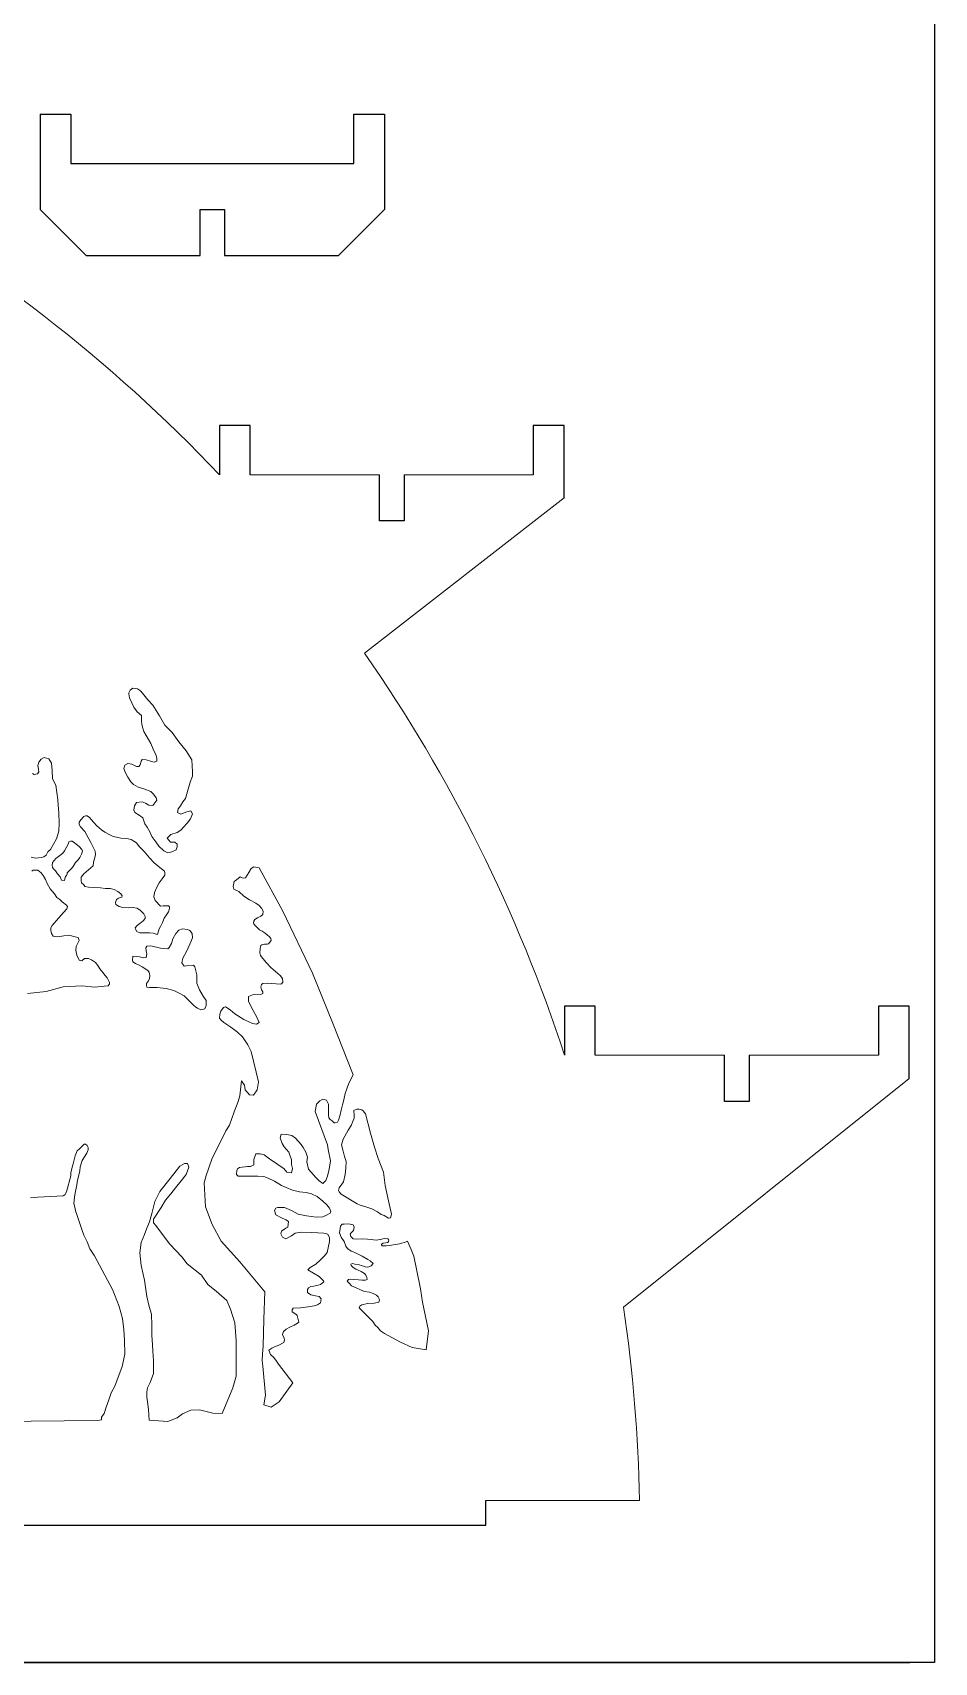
# Model space of a CAD drawing. Header units: millimetres. Extents: x 0 to 606, y -442 to 420.
# Drawn here: x 447.4 to 594, y 0 to 264.8 of the extents above; entities that cross this region are included whole.
import ezdxf

# ---------------------------------------------------------------- set-up
doc = ezdxf.new("R2010")
doc.units = ezdxf.units.MM

msp = doc.modelspace()

# ---------------------------------------------------------------- linework, layer by layer
for p, q in [((448.66, 251.6), (453.66, 251.6)), ((448.66, 251.6), (448.66, 236.1, 5)), ((453.66, 251.6), (453.66, 243.6)), ((499.66, 243.6), (499.66, 251.6)), ((499.66, 251.6), (504.66, 251.6)), ((504.66, 251.6), (504.66, 236.1)), ((453.66, 243.6), (499.66, 243.6)), ((448.66, 236.1, 5), (456.16, 228.6, 5)), ((474.66, 228.6, 5), (474.66, 236.1, 5)), ((474.66, 236.1, 5), (478.66, 236.1, 5)), ((478.66, 236.1, 5), (478.66, 228.6, 5)), ((497.16, 228.6, 5), (504.66, 236.1)), ((456.16, 228.6, 5), (474.66, 228.6, 5)), ((478.66, 228.6, 5), (497.16, 228.6, 5)), ((482.81, 200.99), (477.81, 200.99)), ((477.81, 200.99), (477.81, 192.99)), ((482.81, 192.99), (482.81, 200.99)), ((533.81, 200.99), (528.81, 200.99)), ((528.81, 200.99), (528.81, 192.99)), ((533.81, 189.24), (533.81, 200.99)), ((503.81, 185.49), (503.81, 192.99)), ((507.81, 192.99), (507.81, 185.49)), ((507.81, 185.49), (503.81, 185.49)), ((538.88, 106.66), (533.88, 106.66)), ((533.88, 106.66), (533.88, 98.66)), ((538.88, 98.66), (538.88, 106.66)), ((589.89, 106.66), (584.89, 106.66)), ((584.89, 106.66), (584.89, 98.66)), ((589.89, 94.91), (589.89, 106.66)), ((559.88, 91.16), (559.88, 98.66)), ((563.88, 98.66), (563.88, 91.16)), ((563.88, 91.16), (559.88, 91.16)), ((521.09, 22.31), (521.09, 26.3)), ((421.09, 22.31), (521.09, 22.31)), ((0, 0), (590, 0))]:
    msp.add_line(p, q)
at = {"lineweight": 5}
msp.add_line((521.09, 26.3), (546.09, 26.3), dxfattribs=at)
msp.add_lwpolyline([(0, 0), (0, 420), (594, 420), (594, 0)], close=True)
for points in [[(503.81, 192.99), (482.81, 192.99)], [(528.81, 192.99), (507.81, 192.99)], [(501.39, 164), (533.81, 189.24)], [(470.1, 131.7), (469.42, 131.57), (469.08, 131.74), (468.78, 131.87), (467.96, 132.64), (467.45, 133.37), (466.8, 134.23), (466.5, 134.95), (466.08, 135.73), (465.69, 136.28), (465.35, 137.22), (464.79, 137.7), (464.06, 138.12), (463.89, 138.51), (464.02, 139.2), (464.36, 139.71), (465.26, 139.84), (465.82, 139.62), (466.33, 139.32), (466.98, 139.24), (467.62, 140.1), (467.53, 140.52), (467.1, 141.08), (466.68, 141.51), (465.52, 141.94), (464.58, 142.24), (463.85, 142.67), (463.42, 143.1), (462.95, 143.87), (462.52, 144.55), (462.3, 145.28), (462.43, 145.79), (462.95, 146.05), (463.55, 145.97), (464.32, 145.58), (464.7, 145.58), (464.92, 145.88), (465.09, 146.44), (465.26, 146.74), (465.9, 146.65), (466.59, 146.48), (467.23, 146.27), (467.62, 146.48), (467.66, 146.91), (467.53, 147.38), (467.02, 148.41), (466.68, 149.35), (465.54, 151.3), (465.36, 151.83), (465.19, 152.42), (465.17, 153.04), (465.14, 153.85), (464.46, 154.49), (463.91, 155.23), (463.59, 155.91), (463.21, 156.74), (463.1, 157.38), (463.1, 157.56), (463.3, 158), (463.76, 158.3), (464.2, 158.28), (464.49, 158.19), (464.97, 157.89), (465.32, 157.49), (466.17, 156.44), (466.99, 155.56), (467.53, 154.68), (468.08, 153.8), (468.96, 152.31), (470.15, 151.11), (471.22, 149.59), (472.4, 148.14), (473.33, 146.65), (473.46, 144.74), (473.43, 144.03), (473.06, 143.05), (472.29, 140.36), (471.86, 139.84), (471.47, 139.2), (471.09, 138.69), (471, 138.09), (471.52, 137.83), (472.5, 138.21), (473.19, 138.39), (473.44, 137.87), (473.1, 137.1), (472.59, 136.37), (471.95, 135.73), (471.56, 135.26), (470.96, 134.87), (469.93, 134.53), (469.33, 133.93), (469.85, 133.29), (470.57, 133.29), (470.92, 132.99), (470.92, 132.52), (470.79, 132.04), (470.1, 131.7)], [(447.43, 144.44), (447.7, 144.27), (448.25, 144.41), (448.45, 144.74), (448.42, 145.18), (448.31, 145.75), (448.45, 146.28), (448.83, 146.77), (449.32, 147.07), (450.06, 146.82), (450.53, 146.11), (450.61, 144.96), (450.69, 143.56), (451.21, 142.55), (451.54, 140.19), (451.6, 139.34), (451.71, 137.99), (451.74, 136.4), (451.71, 135.09), (451.35, 133.85), (450.38, 132.11), (449.94, 131.74), (449.66, 131.16), (449.3, 130.9), (448.88, 130.79), (447.94, 130.68), (447.22, 130.88)], [(467.71, 118.27), (467.03, 118.49), (466.42, 118.54), (465.58, 118.56), (464.88, 118.56), (464.38, 118.8), (464.18, 119.15), (464.11, 119.39), (464.46, 119.74), (464.86, 120.1), (465.39, 120.49), (465.72, 120.86), (465.76, 121.19), (465.5, 121.63), (464.99, 122.2), (464.42, 122.57), (463.72, 122.66), (463.1, 122.64), (462.12, 122.68), (461.52, 122.86), (461, 123.15), (460.91, 123.47), (461.06, 123.96), (461.42, 124.2), (461.94, 124.35), (462.01, 124.55), (461.77, 124.9), (461.31, 125.25), (460.69, 125.58), (460.03, 125.78), (459.31, 125.78), (458.5, 125.89), (457.55, 125.93), (456.54, 126), (455.93, 126.08), (455.75, 126.37), (455.4, 126.66), (455.32, 127.07), (455.34, 127.6), (455.78, 128.13), (457.29, 129.44), (457.34, 130.02), (457.54, 130.82), (457.66, 131.3), (457.62, 131.82), (456.92, 133.25), (456.26, 134.44), (455.93, 135.05), (455.25, 135.8), (454.99, 136.15), (454.99, 136.56), (455.27, 136.94), (455.8, 137.44), (456.04, 137.59), (456.3, 137.55), (456.68, 137.29), (456.98, 136.96), (457.38, 136.48), (457.88, 135.93), (458.65, 135.27), (459.18, 134.94), (459.88, 134.52), (460.56, 134.19), (461.06, 134.08), (461.77, 133.93), (462.75, 133.86), (463.46, 133.75), (464.31, 133.16), (464.77, 132.59), (465.63, 131.74), (466.42, 130.77), (467.23, 129.92), (468.64, 128.74), (468.88, 128.6), (468.93, 128.32), (468.92, 127.93), (468.53, 127.35), (468.04, 126.69), (467.65, 125.98), (467.27, 125.12), (467.16, 124.39), (467.39, 123.79), (468.25, 122.91), (468.64, 122.96), (469.32, 122.94), (469.56, 122.94), (469.67, 122.76), (469.72, 122.5), (469.52, 121.99), (469.21, 121.49), (468.84, 120.92), (468.55, 120.21), (468.25, 119.58), (468.03, 119.18), (467.73, 118.27)], [(452.7, 127.33), (452.63, 127.05), (452.14, 127.14), (451.91, 127.67), (451.5, 128.14), (451.15, 128.63), (450.91, 128.91), (450.7, 129.16), (450.63, 129.49), (450.66, 129.99), (451.24, 130.62), (451.89, 131.13), (452.36, 131.51), (452.61, 131.88), (453.26, 133.06), (453.36, 133.32), (453.59, 133.46), (453.87, 133.43), (454.25, 133.17), (454.52, 132.98), (455, 132.57), (455.43, 132.08), (455.54, 131.84), (455.39, 131.34), (455.1, 130.82), (454.87, 130.43), (454.43, 129.96), (454.06, 129.31), (453.74, 128.96), (453.25, 128.48), (453.08, 128.31), (453.04, 128.13), (452.94, 127.86), (452.79, 127.71), (452.7, 127.33)], [(447.33, 128.58), (447.55, 128.76), (448.31, 128.74), (448.86, 128.28), (449.17, 127.9), (449.54, 127.2), (449.8, 126.56), (450.33, 125.73), (450.99, 124.92), (451.41, 124.31), (451.87, 123.95), (452.24, 123.62), (452.96, 123.05), (453.1, 122.84), (453.01, 122.44), (452.48, 121.85), (451.67, 120.93), (450.64, 119.74), (450.42, 119.35), (450.4, 118.93), (450.53, 118.43), (450.8, 117.99), (451.54, 117.88), (452.51, 118.05), (453.34, 118.18), (454.37, 117.92), (454.83, 117.79), (455.03, 117.31), (454.79, 116.87), (454.53, 116.32), (454.5, 115.73), (454.63, 114.92), (454.99, 114.1), (455.45, 114.02), (455.86, 114.39), (456.52, 114.37), (457.03, 114.19), (457.68, 113.71), (458.06, 113.25), (458.39, 112.68), (458.87, 112.11), (459.22, 111.65), (459.57, 111.23), (459.94, 110.51), (459.97, 110.26), (459.72, 109.96), (459.09, 109.87), (457.54, 109.72), (455.47, 109.94), (452.4, 109.76), (449.68, 109.04), (446.64, 108.68)], [(482.04, 127.48), (482.57, 128.34), (482.95, 129.03), (483.38, 129.3), (484.29, 129.14), (488.14, 122.07), (492.91, 112.01), (496.19, 103.98), (499.54, 95.48), (498.82, 94.11), (498.49, 93.23), (498.23, 92.44), (498.01, 91.43), (497.79, 90.58), (497.61, 89.72), (497.44, 89), (497.17, 88.14), (497, 87.77), (496.6, 87.66), (496.47, 87.66), (496.14, 87.99), (495.79, 88.25), (495.59, 88.49), (495.53, 88.97), (495.53, 89.87), (495.55, 90.73), (495.2, 91.34), (494.63, 91.54), (494.12, 91.28), (493.6, 90.69), (493.38, 89.52), (495.37, 84.09), (495.46, 83.34), (495.88, 81.5), (495.63, 80.16), (495.37, 78.99), (495.12, 78.32), (494.62, 77.82), (494.62, 77.82), (494.04, 78.24), (494.04, 78.24), (493.45, 78.82), (493.45, 78.82), (492.28, 80.16), (492.03, 81.33), (492.11, 82.09), (491.86, 82.92), (491.44, 83.68), (491.11, 84.18), (490.19, 85.18), (489.6, 85.6), (488.76, 85.77), (487.84, 85.85), (487.68, 85.27), (487.68, 85.27), (488.01, 84.35), (488.34, 83.76), (488.34, 83.76), (489.1, 82.92), (489.1, 82.92), (489.52, 81.67), (489.52, 80.91), (489.68, 80.25), (489.52, 79.58), (488.76, 79.66), (488.26, 80.25), (487.68, 80.66), (486.92, 81.17), (486.34, 81.58), (485.75, 82), (485.08, 82.5), (484.41, 82.67), (483.74, 82.67), (483.74, 82.67), (483.41, 81.75), (483.41, 81.75), (483.41, 80.83), (482.86, 80.56), (482.39, 80.56), (482.01, 80.54), (481.49, 80.47), (481.05, 80.41), (480.76, 80.23), (480.64, 79.96), (480.57, 79.28), (480.87, 79.04), (481.46, 79.01), (482.11, 79.04), (483.16, 78.99), (484.07, 78.99), (485.02, 78.94), (485.75, 78.67), (486.76, 78.19), (487.9, 77.49), (488.63, 77.15), (489.69, 76.75), (490.81, 76.49), (491.88, 76.35), (492.79, 76.14), (493.72, 75.7), (494.62, 74.94), (495.29, 74.36), (495.71, 73.8), (495.9, 73.33), (495.83, 72.99), (495.23, 72.7), (494.62, 72.43), (493.58, 72.35), (491.97, 72.56), (490.63, 72.82), (489.53, 73.45), (488.39, 73.91), (487.27, 73.92), (486.97, 73.8), (486.76, 73.43), (486.95, 72.73), (487.77, 72.29), (488.6, 71.94), (489.04, 71.64), (488.91, 70.73), (488.6, 70.55), (487.9, 70.1), (487.77, 69.66), (488.05, 69.08), (488.62, 68.85), (489.53, 69.33), (490.13, 69.76), (491.09, 69.89), (492.81, 69.87), (494.76, 69.73), (495.41, 69.61), (495.72, 68.97), (495.71, 68.38), (495.32, 66.61), (494.86, 66.06), (494.22, 65.42), (493.5, 64.7), (492.56, 64.19), (492.2, 63.82), (493.1, 63.23), (494, 62.72), (494.2, 62.57), (494.73, 62.02), (494.79, 61.85), (494.24, 61.42), (493.85, 61.31), (493.17, 61.15), (492.68, 61.07), (492.31, 60.89), (492.12, 60.59), (492.13, 60.12), (492.66, 59.73), (493.43, 59.56), (494.01, 59.45), (494.33, 59.1), (494.24, 58.41), (493.75, 58.12), (493.19, 57.96), (492.24, 57.77), (491.01, 57.63), (489.8, 57.57), (489.61, 57.27), (489.64, 56.98), (490.24, 56.61), (490.47, 56.38), (490.69, 55.28), (490.49, 55.12), (489.93, 54.78), (489.26, 54.48), (488.68, 54.13), (488.21, 53.77), (488.04, 53.26), (488.35, 52.69), (488.41, 52.35), (488.3, 52.01), (487.38, 51.49), (486.88, 51.32), (486.3, 51.09), (485.83, 50.73), (486.13, 50.03), (486.64, 49.54), (487.08, 48.94), (487.4, 48.45), (489.76, 45.44), (487.53, 42.32), (486.2, 41.46), (485, 41.84), (485.32, 43.45), (484.88, 48.13), (484.75, 48.99), (484.83, 50.15), (484.92, 51.39), (485, 55.8), (485.18, 60.22), (481.15, 65.11), (478.11, 68.46), (476.63, 71.14), (475.56, 74.05), (475.35, 77.93), (475.63, 79.14), (476.56, 81.79), (478.87, 86.38), (479.47, 87.32), (480.19, 89.47), (480.88, 91.14), (481.14, 92.08), (481.39, 94.52), (481.91, 93.79), (481.99, 93.07), (482.68, 92.25), (483.32, 92.17), (483.92, 93.02), (484.18, 94.35), (482.97, 99.3), (482.4, 100.37), (481.57, 101.64), (480.74, 102.39), (479.64, 103.25), (478.51, 104.01), (478.08, 104.39), (477.81, 104.7), (477.89, 105.32), (478.03, 105.84), (478.46, 106.4), (478.82, 106.51), (479.56, 106.04), (480.32, 105.4), (481.78, 104.46), (483.19, 103.83), (483.85, 103.72), (484.25, 104.01), (483.88, 104.84), (483.29, 105.95), (482.56, 107.4), (482.53, 108.2), (483.34, 108.56), (484.66, 108.6), (484.86, 108.68), (484.89, 108.95), (484.67, 109.31), (484.54, 109.73), (484.66, 110.16), (484.88, 110.34), (485.63, 110.39), (487.74, 110.2), (487.92, 110.26), (488.1, 110.52), (488.06, 111.11), (487.68, 111.61), (486.93, 112.26), (486.17, 112.95), (485.47, 113.68), (484.86, 114.38), (484.48, 114.86), (484.4, 115.33), (484.42, 116.03), (484.46, 116.28), (484.56, 116.49), (484.7, 116.61), (485.13, 116.72), (485.55, 116.74), (485.77, 116.75), (486.21, 117.31), (486.19, 117.62), (485.97, 117.91), (485.59, 118.24), (485.24, 118.5), (484.74, 118.81), (484.34, 119.07), (483.97, 119.35), (483.71, 119.64), (483.51, 119.86), (483.38, 120.03), (483.33, 120.19), (483.38, 120.45), (483.57, 120.71), (483.99, 121), (484.52, 121.28), (484.85, 121.55), (484.91, 122.1), (484.67, 122.58), (484.28, 123), (483.73, 123.37), (482.7, 123.9), (481.8, 124.51), (480.96, 125.3), (480.13, 125.67), (480.06, 126.11), (480.22, 126.88), (480.37, 127.01), (480.85, 127.38), (481.16, 127.63), (481.49, 127.52), (481.75, 127.45), (482.04, 127.48)], [(465.96, 110.3), (465.96, 110.06), (465.99, 109.72), (465.99, 109.72), (466.47, 109.65), (467.71, 109.68), (469.18, 109.51), (470.38, 109.17), (471.14, 108.83), (472.1, 108.31), (472.89, 107.49), (473.6, 106.81), (473.98, 106.46), (474.22, 106.33), (474.8, 106.05), (475.42, 106.22), (475.66, 106.77), (475.63, 107.56), (475.18, 108.28), (474.56, 109.27), (474.12, 110.4), (474.12, 111.71), (473.81, 113.04), (473.57, 113.28), (472.44, 113.18), (472.06, 113.15), (471.72, 113.66), (471.86, 114.42), (472.44, 115.55), (472.99, 116.71), (473.43, 117.74), (473.36, 118.43), (472.99, 118.91), (472.61, 119.08), (471.79, 119.21), (471.21, 119.01), (470.73, 118.46), (470.25, 117.57), (470.04, 116.81), (469.66, 116.16), (469.42, 115.96), (468.7, 115.99), (468.22, 116.09), (466.68, 116.44), (466.03, 116.37), (465.86, 116.13), (465.89, 115.61), (466.03, 115.17), (465.93, 114.55), (465.55, 114.52), (464.8, 114.66), (463.73, 114.79), (463.73, 114.79), (463.7, 114.11), (463.73, 113.83), (464.18, 113.56), (464.76, 113.28), (465.24, 113.04), (466.17, 112.46), (466.37, 112.19), (466.51, 111.64), (466.44, 111.16), (466.3, 110.78), (465.96, 110.3)], [(559.88, 98.66), (538.88, 98.66)], [(584.89, 98.66), (563.88, 98.66)], [(543.48, 57.74), (589.89, 94.91)], [(499.73, 88.94), (499.64, 89.67), (500.16, 89.88), (500.5, 89.88), (500.93, 89.79), (501.19, 89.62), (501.57, 89.15), (502.34, 86.02), (503.03, 83.75), (503.59, 81.91), (504.49, 79.68), (504.74, 77.5), (505.17, 75.48), (505.78, 72.86), (505.61, 72.26), (505.31, 72.21), (504.58, 72.6), (504.11, 72.81), (503.51, 73.2), (502.56, 73.71), (501.58, 74.01), (500.68, 74.31), (500.21, 74.53), (497.59, 76.07), (497.29, 76.46), (497.17, 76.71), (497.29, 77.14), (497.98, 78.08), (498.24, 79.28), (498.37, 80.31), (498.41, 81.38), (498.15, 82.2), (497.85, 83.27), (497.64, 84.13), (497.94, 85.03), (498.74, 86.47), (498.95, 86.82), (499.28, 87.33), (499.44, 87.79), (499.56, 88.05), (499.68, 88.44), (499.73, 88.94)], [(447.11, 75.51), (448.32, 75.59), (452.43, 75.84), (452.66, 75.97), (452.96, 76.46), (453.66, 79.09), (453.67, 79.53), (453.82, 80.24), (454.04, 81), (454.22, 81.66), (454.38, 82.33), (454.71, 83.11), (455.08, 83.47), (455.83, 84.2), (456.05, 84.2), (456.33, 84), (456.46, 83.67), (456.47, 83.27), (456.28, 82.75), (455.86, 82.18), (455.48, 81.56), (455.2, 80.51), (455.11, 79.87), (454.93, 78.96), (454.77, 78.35), (454.63, 77.61), (454.3, 75.96), (454.28, 75.6), (454.16, 74.58), (454.32, 73.98), (454.41, 73.4), (454.62, 72.77), (455.44, 70.33), (455.77, 69.42), (456.3, 68.33), (456.77, 67.22), (457.51, 66.05), (460.46, 60.59), (460.78, 59.79), (461.53, 57.86), (462.06, 55.88), (462.28, 54.06), (462.38, 52.34), (462.44, 50.09), (462.01, 48.06), (460.82, 44.87), (460.24, 43.83), (459.83, 42.68), (459.39, 41.47), (459.06, 40.43), (458.65, 39.85), (458.63, 39.41), (458.02, 39.33), (441.74, 39.17)], [(468.23, 69.96), (467.46, 70.99), (467.11, 71.42), (467.07, 72.02), (468.36, 73.9), (469.04, 75.1), (469.94, 76.13), (470.67, 77.12), (471.61, 78.23), (472.43, 79.3), (472.86, 80.46), (472.6, 81.06), (472.13, 81.1), (471.36, 80.63), (469.81, 78.66), (468.14, 76.52), (467.33, 74.89), (466.81, 72.96), (466.47, 71.59), (466, 70.56), (465.62, 69.53), (465.1, 68.21), (464.89, 66.53), (465.1, 64.48), (465.61, 62.14), (466.01, 59.46), (466.41, 57.85), (466.75, 56.58), (466.81, 54.77), (466.81, 53.17), (466.95, 51.63), (467.01, 50.55), (467.08, 49.08), (467.08, 46.94), (466.54, 45.47), (466.14, 44.6), (466.01, 43.99), (466.01, 43.12), (466.14, 42.32), (466.28, 41.11), (466.34, 40.24), (466.41, 39.37), (469.42, 39.17), (470.96, 39.77), (471.83, 40.38), (473.17, 40.98), (474.58, 41.05), (476.72, 40.51), (478.26, 40.44), (480, 44.6), (480.54, 46.54), (480.54, 49.68), (480.54, 52.29), (480.34, 55.17), (479.6, 57.38), (479, 58.79), (477.32, 60.26), (475.92, 61.4), (474.91, 62.94), (472.57, 64.75), (471.7, 65.89), (469.76, 67.96), (468.23, 69.96)], [(499.22, 69.83), (499.6, 70.17), (499.69, 70.73), (499.52, 71.11), (498.83, 71.28), (498.1, 71.24), (497.76, 71.2), (497.46, 70.9), (497.42, 70.51), (497.33, 69.83), (497.59, 69.1), (498.06, 68.41), (498.36, 67.64), (498.62, 67.26), (499.22, 66.83), (499.56, 66.7), (499.82, 66.61), (500.46, 66.31), (501.02, 66.01), (501.02, 66.01), (501.92, 65.46), (502.3, 65.24), (502.81, 64.84), (502.81, 64.84), (502.47, 64.46), (502.23, 64.32), (501.95, 64.22), (501.51, 64.26), (501.06, 64.43), (500.38, 64.67), (499.79, 64.74), (499.45, 64.8), (499.14, 64.74), (499.14, 64.74), (499.21, 64.5), (499.55, 64.19), (500, 63.91), (500.34, 63.74), (500.85, 63.5), (501.37, 63.19), (501.61, 62.95), (501.61, 62.95), (501.75, 62.54), (501.75, 62.54), (501.81, 62.23), (501.57, 62.13), (501.27, 62.13), (500.96, 62.13), (500.41, 62.17), (499.66, 62.2), (499.14, 62.27), (498.8, 62.2), (498.56, 61.96), (498.87, 61.62), (499.28, 61.21), (500.03, 60.86), (500.72, 60.52), (501.4, 60.28), (502.19, 60.14), (502.77, 59.94), (503.32, 59.66), (503.63, 59.39), (503.77, 59.08), (503.84, 58.84), (503.73, 58.53), (502.98, 58.39), (501.88, 58.33), (500.96, 58.09), (500.62, 57.91), (500.51, 57.61), (502.75, 55.38), (503.13, 54.8), (503.56, 54.42), (503.98, 53.89), (504.63, 53.46), (507.25, 52.03), (509.12, 51.16), (511.4, 50.82), (511.8, 53.9), (510.8, 58.52), (510.46, 60.73), (509.86, 63.88), (509.39, 66.02), (508.99, 67.09), (508.36, 68.47), (507.9, 68.25), (507.42, 68.14), (507.07, 68.01), (506.45, 67.9), (506.04, 67.85), (505.49, 67.76), (504.92, 67.72), (504.28, 67.72), (504.28, 67.72), (504.13, 67.83), (504.17, 67.96), (504.43, 68.14), (504.83, 68.16), (505.16, 68.23), (505.27, 68.42), (505.36, 68.6), (505.16, 68.82), (504.65, 68.88), (504.35, 68.82), (504.06, 68.71), (503.62, 68.66), (503.29, 68.64), (502.83, 68.69), (502.5, 68.73), (501.89, 68.75), (500.88, 68.82), (500.02, 68.8), (499.52, 68.84), (499.3, 69.04), (499.15, 69.23), (499.08, 69.61), (499.22, 69.83)]]:
    msp.add_lwpolyline(points, dxfattribs=at)
for start, end in [(43.4293, 61.111), (18.0312, 34.8433), (1.1232, 8.369)]:
    msp.add_arc((296.56, 21.41), 249.58, start, end, dxfattribs=at)

doc.saveas('drawing.dxf')
